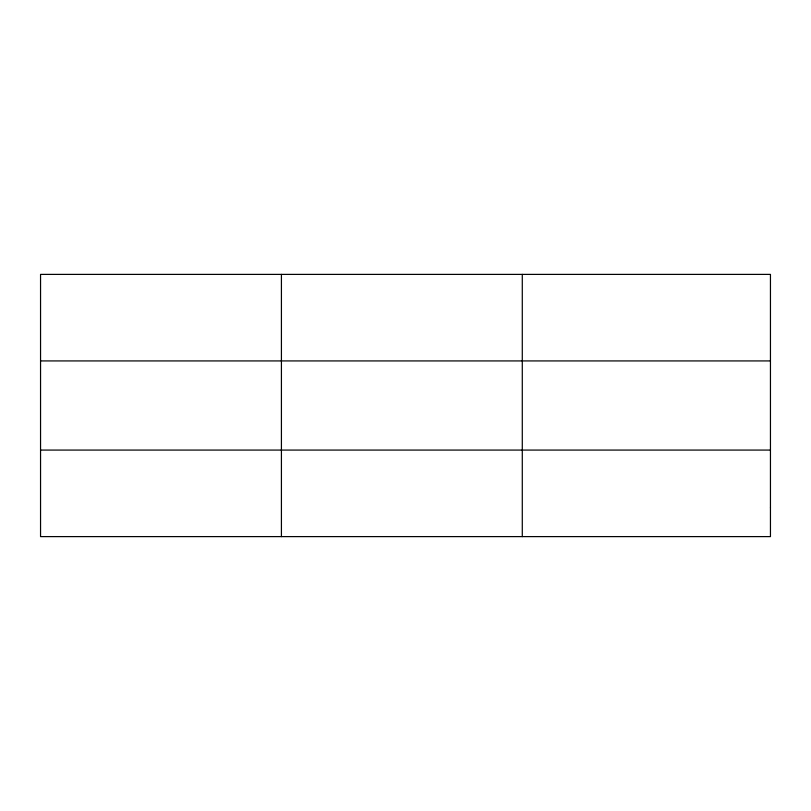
<?xml version="1.0" encoding="UTF-8"?>
<svg xmlns="http://www.w3.org/2000/svg" width="811" height="811" viewBox="0 0 811 811"><rect width="100%" height="100%" fill="white"/><g stroke="black" fill="none" stroke-linecap="round" stroke-linejoin="round"><path stroke-width="1.22" d="M281.417 274.392L281.417 536.608M522.284 274.392L522.284 536.608M40.55 360.925L770.45 360.925M40.55 450.075L770.45 450.075M770.45 507.757L770.45 536.608L40.55 536.608L40.55 274.392L770.45 274.392L770.45 507.757"/></g></svg>
